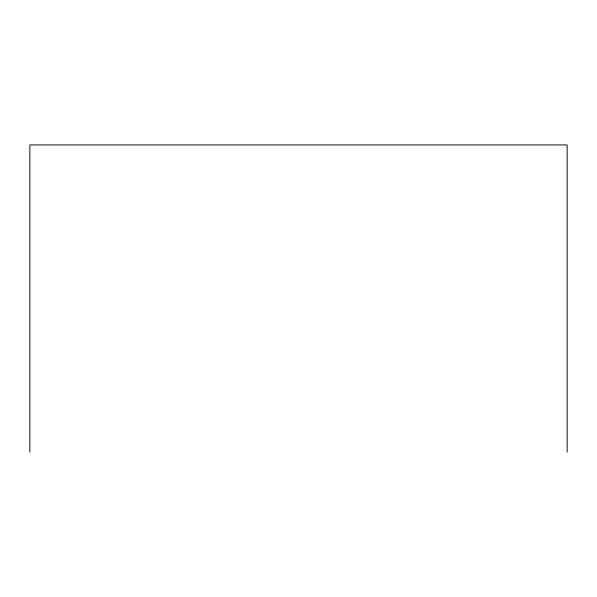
<?xml version="1.0" encoding="UTF-8"?>
<svg xmlns="http://www.w3.org/2000/svg" width="597" height="597" viewBox="0 0 597 597"><rect width="100%" height="100%" fill="white"/><g stroke="black" fill="none" stroke-linecap="round" stroke-linejoin="round"><path stroke-width="0.9" d="M567.15 452.063L567.15 144.937L29.85 144.937L29.85 452.063"/></g></svg>
